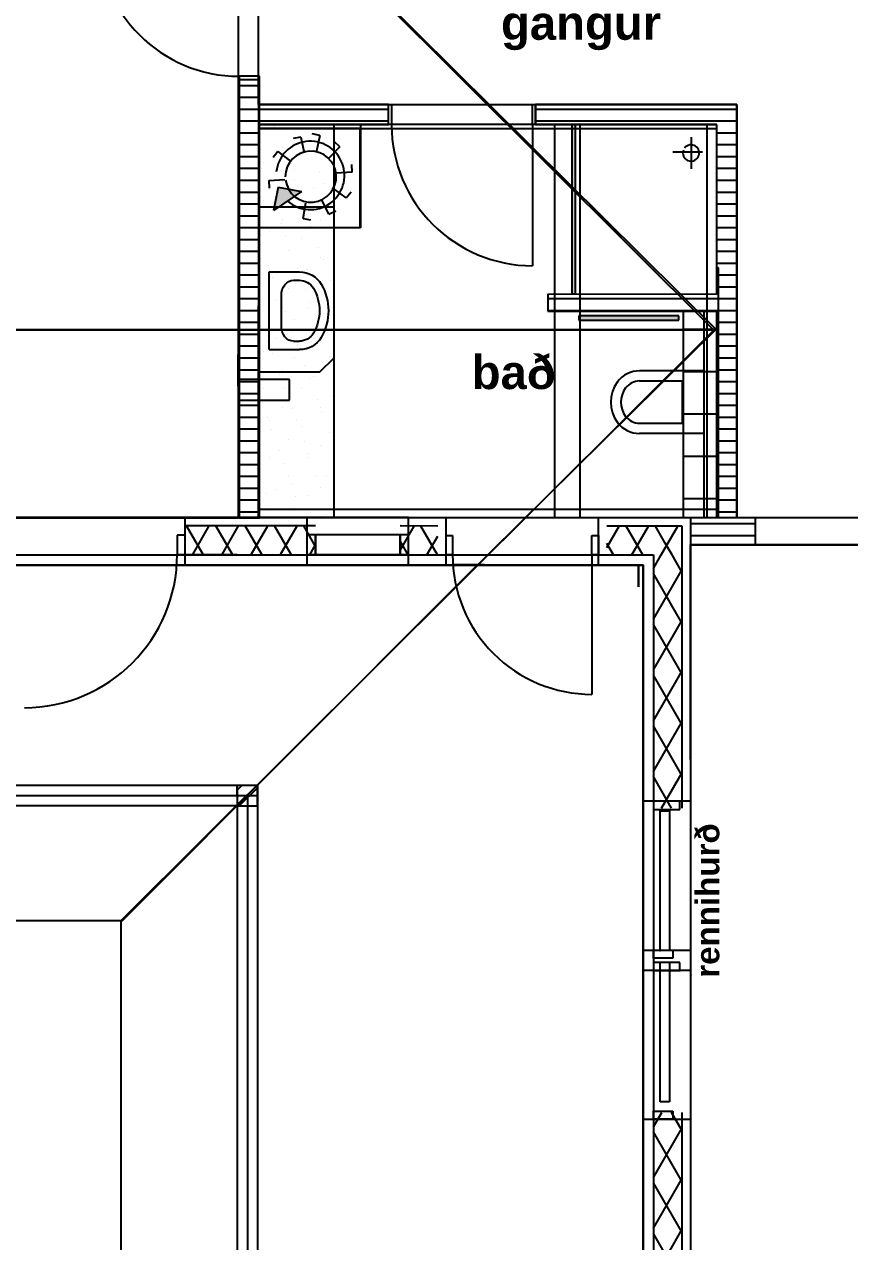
# Model space of a CAD drawing. Header units: millimetres. Extents: x -242231 to 419123, y -2399 to 525285.
# Drawn here: x -65331 to -60451, y 42130 to 49325 of the extents above; entities that cross this region are included whole.
import ezdxf

# ---------------------------------------------------------------- set-up
doc = ezdxf.new("R2010")
doc.units = ezdxf.units.MM
doc.layers.add('Grunnur', color=252, linetype='Continuous')
doc.styles.add('GENERATED_STYLE_1', font='swissb.ttf')

msp = doc.modelspace()

# ---------------------------------------------------------------- hatches: boundary and pattern name
at = {"layer": 'Grunnur', "linetype": 'Continuous'}
for points in [[(-62073.937, 48732.319), (-62073.937, 47729.011), (-62090.812, 47729.011), (-62090.812, 48732.319)], [(-63830.353, 48362.955), (-63691.458, 48336.343), (-63856.966, 48224.061)], [(-61460.22, 47602.156), (-62053.117, 47602.156), (-62053.117, 47577.061), (-61460.22, 47577.061)]]:
    msp.add_hatch(color=256, dxfattribs=at).paths.add_polyline_path(points, flags=0)

# ---------------------------------------------------------------- linework, layer by layer
for p, q in [((-64729.523, 50979.534), (-61253.499, 47517.72)), ((-61238.744, 47519.077), (-64719.482, 50971.114)), ((-64064.628, 46408.489), (-64064.628, 50048.938)), ((-63948.259, 50048.932), (-63948.259, 48851.54)), ((-63940.723, 49017.471), (-64060.723, 49017.471)), ((-64060.723, 49017.471), (-64060.723, 48999.471)), ((-64060.723, 48999.471), (-64060.723, 46408.489)), ((-64060.723, 48999.471), (-63940.723, 48999.471)), ((-64060.723, 48999.471), (-63940.723, 48999.471)), ((-63940.723, 48999.471), (-63940.723, 49017.471)), ((-63940.723, 46408.489), (-63940.723, 48999.471)), ((-64060.723, 48963.664), (-63940.723, 48963.664)), ((-64060.723, 48893.664), (-63940.723, 48893.664)), ((-64060.723, 48823.664), (-63940.723, 48823.664)), ((-63948.259, 48851.54), (-61117.717, 48851.54)), ((-63177.602, 48851.795), (-63946.882, 48851.795)), ((-63946.882, 48851.795), (-63946.882, 48731.795)), ((-63946.882, 48823.664), (-63177.602, 48823.664)), ((-63177.602, 48851.795), (-63159.602, 48851.795)), ((-63177.602, 48731.795), (-63177.602, 48851.795)), ((-63177.602, 48731.795), (-63177.602, 48851.795)), ((-63159.602, 48851.795), (-63159.602, 48731.795)), ((-62325.602, 48731.795), (-62325.602, 48851.795)), ((-62325.602, 48851.795), (-62307.602, 48851.795)), ((-61117.702, 48851.795), (-62307.602, 48851.795)), ((-62307.602, 48851.795), (-62307.602, 48731.795)), ((-62307.602, 48731.795), (-62307.602, 48851.795)), ((-62307.602, 48823.664), (-61145.833, 48823.664)), ((-61145.833, 48823.664), (-61117.702, 48823.664)), ((-61117.717, 48851.54), (-61117.702, 47738.149)), ((-61117.702, 46410.454), (-61117.702, 48851.795)), ((-64060.723, 48753.664), (-63940.723, 48753.664)), ((-63946.882, 48753.664), (-63177.602, 48753.664)), ((-61237.369, 48731.795), (-63946.882, 48731.795)), ((-63946.882, 48731.795), (-63946.882, 47662.384)), ((-63946.882, 48731.795), (-63946.882, 46409.98)), ((-63498.707, 48731.795), (-63946.882, 48731.795)), ((-63946.882, 48731.795), (-63177.602, 48731.795)), ((-63942.081, 48710.653), (-63347.391, 48710.653)), ((-63942.081, 48122.294), (-63942.081, 48710.653)), ((-63942.013, 48731.795), (-63343.406, 48731.795)), ((-63942.013, 48122.338), (-63942.013, 48731.795)), ((-63852.271, 48722.878), (-63852.271, 48722.878)), ((-63498.707, 48234.598), (-63498.707, 48731.795)), ((-63347.391, 48710.653), (-63347.391, 48122.294)), ((-63343.406, 48731.795), (-63343.406, 48122.338)), ((-63159.602, 48731.795), (-63177.602, 48731.795)), ((-62307.602, 48731.795), (-62325.602, 48731.795)), ((-62325.602, 48731.795), (-62325.602, 47897.795)), ((-62307.602, 48753.664), (-61215.833, 48753.664)), ((-62307.602, 48731.795), (-61237.702, 48731.795)), ((-62196.411, 48731.795), (-62196.411, 46410.062)), ((-62090.812, 47729.011), (-62090.812, 48732.319)), ((-62090.812, 48732.319), (-62073.937, 48732.319)), ((-62073.937, 48732.319), (-62073.937, 47729.011)), ((-62046.411, 48731.795), (-62046.411, 46410.062)), ((-61296.411, 48731.795), (-61296.411, 46410.062)), ((-61237.702, 48731.795), (-61237.702, 47728.271)), ((-61237.371, 47885.737), (-61237.369, 48731.795)), ((-61215.833, 48753.664), (-61117.702, 48753.664)), ((-64060.723, 48683.664), (-63940.723, 48683.664)), ((-61237.369, 48706.963), (-63946.882, 48706.963)), ((-63696.24, 48658.6), (-63740.678, 48650.149)), ((-63731.144, 48691.995), (-63731.144, 48691.995)), ((-63696.24, 48658.6), (-63676.659, 48566.216)), ((-63658.781, 48651.767), (-63658.781, 48651.767)), ((-63584.162, 48667.556), (-63628.29, 48677.505)), ((-63584.162, 48667.556), (-63602.999, 48575.017)), ((-63545.528, 48654.872), (-63545.528, 48654.872)), ((-63510.779, 48705.635), (-63510.779, 48705.635)), ((-61388.912, 48657.096), (-61388.912, 48471.497)), ((-61237.702, 48683.664), (-61117.702, 48683.664)), ((-64060.723, 48613.664), (-63940.723, 48613.664)), ((-63831.607, 48573.459), (-63859.997, 48538.243)), ((-63842.513, 48580.626), (-63842.513, 48580.626)), ((-63831.607, 48573.459), (-63756.862, 48515.741)), ((-63806.782, 48597.898), (-63806.782, 48597.898)), ((-63632.445, 48579.41), (-63632.445, 48579.41)), ((-63619.775, 48580.626), (-63619.775, 48580.626)), ((-63466.391, 48600.473), (-63532.07, 48532.617)), ((-63466.391, 48600.473), (-63498.228, 48632.607)), ((-61320.946, 48568.217), (-61496.089, 48568.217)), ((-61237.702, 48613.664), (-61117.702, 48613.664)), ((-64060.723, 48543.664), (-63940.723, 48543.664)), ((-63916.759, 48506.38), (-63916.759, 48506.38)), ((-63780.447, 48525.542), (-63780.447, 48525.542)), ((-63393.535, 48450.156), (-63395.208, 48495.36)), ((-61237.702, 48543.664), (-61117.702, 48543.664)), ((-64060.723, 48473.664), (-63940.723, 48473.664)), ((-63928.448, 48471.674), (-63928.448, 48471.674)), ((-63731.144, 48469.257), (-63731.144, 48469.257)), ((-63586.957, 48454.431), (-63586.957, 48454.431)), ((-63508.405, 48469.257), (-63508.405, 48469.257)), ((-63393.535, 48450.156), (-63487.813, 48444.689)), ((-61237.702, 48473.664), (-61117.702, 48473.664)), ((-64060.723, 48403.664), (-63940.723, 48403.664)), ((-63885.495, 48402.239), (-63791.23, 48407.924)), ((-63885.495, 48402.239), (-63883.718, 48357.039)), ((-63830.353, 48362.955), (-63856.966, 48224.061)), ((-63830.353, 48362.955), (-63691.458, 48336.343)), ((-63805.39, 48395.011), (-63805.39, 48395.011)), ((-63734.958, 48400.563), (-63734.958, 48400.563)), ((-63619.775, 48357.887), (-63619.775, 48357.887)), ((-63560.621, 48382.075), (-63560.621, 48382.075)), ((-63427.054, 48299.157), (-63503.041, 48355.231)), ((-61237.702, 48403.664), (-61117.702, 48403.664)), ((-64060.723, 48333.664), (-63940.723, 48333.664)), ((-63916.759, 48283.641), (-63916.759, 48283.641)), ((-63882.96, 48346.695), (-63882.96, 48346.695)), ((-63691.458, 48336.343), (-63856.966, 48224.061)), ((-63708.623, 48328.207), (-63708.623, 48328.207)), ((-63694.021, 48283.641), (-63694.021, 48283.641)), ((-63530.504, 48203.307), (-63571.39, 48288.434)), ((-63427.054, 48299.157), (-63399.439, 48334.985)), ((-61237.702, 48333.664), (-61117.702, 48333.664)), ((-64060.723, 48263.664), (-63940.723, 48263.664)), ((-63946.882, 48244.07), (-63946.882, 47270.66)), ((-63498.425, 48244.07), (-63946.882, 48244.07)), ((-63946.882, 48244.07), (-63946.882, 46410.272)), ((-63707.87, 48244.07), (-63946.882, 48244.07)), ((-63856.624, 48274.338), (-63856.624, 48274.338)), ((-63683.098, 48177.23), (-63667.171, 48270.314)), ((-63530.504, 48203.307), (-63489.328, 48222.033)), ((-63515.132, 48257.096), (-63515.132, 48257.096)), ((-63508.405, 48246.518), (-63508.405, 48246.518)), ((-63499.159, 47354.208), (-63499.159, 48235.047)), ((-63499.159, 48235.047), (-63498.425, 48234.319)), ((-63499.159, 47358.101), (-63499.159, 48235.047)), ((-63499.159, 48235.047), (-63498.707, 48234.598)), ((-63498.425, 48234.319), (-63498.425, 48244.07)), ((-61237.702, 48263.664), (-61117.702, 48263.664)), ((-64060.723, 48193.664), (-63940.723, 48193.664)), ((-63811.136, 48149.359), (-63811.136, 48149.359)), ((-63811.136, 48149.359), (-63811.136, 48149.359)), ((-63805.39, 48172.272), (-63805.39, 48172.272)), ((-63805.39, 48172.272), (-63805.39, 48172.272)), ((-63683.098, 48177.23), (-63638.681, 48168.669)), ((-63663.134, 48203.228), (-63663.134, 48203.228)), ((-63663.134, 48203.228), (-63663.134, 48203.228)), ((-63582.651, 48172.272), (-63582.651, 48172.272)), ((-63582.651, 48172.272), (-63582.651, 48172.272)), ((-61237.702, 48193.664), (-61117.702, 48193.664)), ((-64060.723, 48123.664), (-63940.723, 48123.664)), ((-63347.391, 48122.294), (-63942.081, 48122.294)), ((-63343.406, 48122.338), (-63942.013, 48122.338)), ((-63879.636, 48098.026), (-63879.636, 48098.026)), ((-63879.636, 48098.026), (-63879.636, 48098.026)), ((-63784.8, 48077.003), (-63784.8, 48077.003)), ((-63784.8, 48077.003), (-63784.8, 48077.003)), ((-63636.798, 48130.871), (-63636.798, 48130.871)), ((-63636.798, 48130.871), (-63636.798, 48130.871)), ((-61237.702, 48123.664), (-61117.702, 48123.664)), ((-64060.723, 48053.664), (-63940.723, 48053.664)), ((-63932.802, 48023.135), (-63932.802, 48023.135)), ((-63932.802, 48023.135), (-63932.802, 48023.135)), ((-63694.021, 48060.903), (-63694.021, 48060.903)), ((-63694.021, 48060.903), (-63694.021, 48060.903)), ((-63591.31, 48005.892), (-63591.31, 48005.892)), ((-63591.31, 48005.892), (-63591.31, 48005.892)), ((-61237.702, 48053.664), (-61117.702, 48053.664)), ((-64060.723, 47983.664), (-63940.723, 47983.664)), ((-63768.267, 47986.656), (-63768.267, 47986.656)), ((-63768.267, 47986.656), (-63768.267, 47986.656)), ((-63582.651, 47949.533), (-63582.651, 47949.533)), ((-63582.651, 47949.533), (-63582.651, 47949.533)), ((-63564.974, 47933.536), (-63564.974, 47933.536)), ((-63564.974, 47933.536), (-63564.974, 47933.536)), ((-61237.702, 47983.664), (-61117.702, 47983.664)), ((-64060.723, 47913.664), (-63940.723, 47913.664)), ((-63887.313, 47898.156), (-63887.313, 47898.156)), ((-63887.313, 47898.156), (-63887.313, 47898.156)), ((-63882.87, 47861.946), (-63704.688, 47861.946)), ((-63882.87, 47401.956), (-63882.87, 47861.946)), ((-63879.636, 47875.287), (-63879.636, 47875.287)), ((-63879.636, 47875.287), (-63879.636, 47875.287)), ((-63712.976, 47879.668), (-63712.976, 47879.668)), ((-63712.976, 47879.668), (-63712.976, 47879.668)), ((-63656.898, 47875.287), (-63656.898, 47875.287)), ((-63656.898, 47875.287), (-63656.898, 47875.287)), ((-61237.702, 47913.664), (-61117.702, 47913.664)), ((-61226.387, 47885.737), (-61237.371, 47885.737)), ((-61226.387, 46410.062), (-61226.387, 47885.737)), ((-64060.723, 47843.664), (-63940.723, 47843.664)), ((-64060.723, 47773.664), (-63940.723, 47773.664)), ((-63860.977, 47825.799), (-63860.977, 47825.799)), ((-63860.977, 47825.799), (-63860.977, 47825.799)), ((-63740.324, 47811.951), (-63704.688, 47811.951)), ((-63519.486, 47808.557), (-63519.486, 47808.557)), ((-63519.486, 47808.557), (-63519.486, 47808.557)), ((-61237.702, 47843.664), (-61117.702, 47843.664)), ((-61237.702, 47773.664), (-61117.702, 47773.664)), ((-64060.723, 47703.664), (-63940.723, 47703.664)), ((-63811.093, 47723.051), (-63811.067, 47723.051)), ((-63811.067, 47540.851), (-63811.067, 47723.051)), ((-63768.267, 47763.918), (-63768.267, 47763.918)), ((-63768.267, 47763.918), (-63768.267, 47763.918)), ((-63667.487, 47754.688), (-63667.487, 47754.688)), ((-63667.487, 47754.688), (-63667.487, 47754.688)), ((-63545.528, 47763.918), (-63545.528, 47763.918)), ((-63545.528, 47763.918), (-63545.528, 47763.918)), ((-62235.604, 47729.041), (-62235.681, 47629.041)), ((-62235.624, 47703.664), (-61237.702, 47703.664)), ((-61237.702, 47728.271), (-62235.604, 47729.041)), ((-62073.937, 47729.011), (-62090.812, 47729.011)), ((-61237.702, 47703.664), (-61117.702, 47703.664)), ((-61117.702, 47738.149), (-61117.702, 46409.177)), ((-64060.723, 47633.664), (-63940.723, 47633.664)), ((-63946.882, 47662.384), (-63948.559, 47662.384)), ((-63948.559, 47662.384), (-63948.559, 46410.062)), ((-63842.513, 47689.672), (-63842.513, 47689.672)), ((-63842.513, 47689.672), (-63842.513, 47689.672)), ((-63815.489, 47700.82), (-63815.489, 47700.82)), ((-63815.489, 47700.82), (-63815.489, 47700.82)), ((-63656.898, 47652.548), (-63656.898, 47652.548)), ((-63656.898, 47652.548), (-63656.898, 47652.548)), ((-63641.152, 47682.332), (-63641.152, 47682.332)), ((-63641.152, 47682.332), (-63641.152, 47682.332)), ((-62235.678, 47633.664), (-61237.702, 47633.664)), ((-61237.702, 47633.664), (-61117.702, 47633.664)), ((-64060.723, 47563.664), (-63940.723, 47563.664)), ((-63937.155, 47574.596), (-63937.155, 47574.596)), ((-63937.155, 47574.596), (-63937.155, 47574.596)), ((-63789.153, 47628.464), (-63789.153, 47628.464)), ((-63789.153, 47628.464), (-63789.153, 47628.464)), ((-63731.144, 47578.302), (-63731.144, 47578.302)), ((-63731.144, 47578.302), (-63731.144, 47578.302)), ((-62235.681, 47629.041), (-61237.702, 47628.271)), ((-61460.22, 47602.156), (-62053.117, 47602.156)), ((-62053.117, 47602.156), (-62053.117, 47577.061)), ((-62053.117, 47577.061), (-61460.22, 47577.061)), ((-61460.22, 47577.061), (-61460.22, 47602.156)), ((-61433.085, 46408.277), (-61433.085, 47628.721)), ((-61433.085, 47628.721), (-61237.702, 47628.721)), ((-61312.723, 47628.721), (-61312.723, 46408.188)), ((-61237.702, 47628.721), (-61237.702, 46408.133)), ((-61237.702, 47628.271), (-61237.702, 46410.454)), ((-61237.702, 47563.664), (-61117.702, 47563.664)), ((-61243.432, 47519.077), (-70456.22, 47519.077)), ((-70456.22, 47519.077), (-61238.744, 47519.077)), ((-61253.499, 47517.72), (-64760.148, 44025.277)), ((-64060.723, 47493.664), (-63940.723, 47493.664)), ((-63743.664, 47503.485), (-63743.664, 47503.485)), ((-63743.664, 47503.485), (-63743.664, 47503.485)), ((-63595.663, 47557.353), (-63595.663, 47557.353)), ((-63595.663, 47557.353), (-63595.663, 47557.353)), ((-63545.528, 47541.179), (-63545.528, 47541.179)), ((-63545.528, 47541.179), (-63545.528, 47541.179)), ((-62740.382, 46040.962), (-61243.432, 47519.077)), ((-61237.702, 47520.586), (-61433.085, 47520.586)), ((-61237.702, 47493.664), (-61117.702, 47493.664)), ((-64060.723, 47423.664), (-63940.723, 47423.664)), ((-63891.666, 47449.617), (-63891.666, 47449.617)), ((-63891.666, 47449.617), (-63891.666, 47449.617)), ((-63842.513, 47466.933), (-63842.513, 47466.933)), ((-63842.513, 47466.933), (-63842.513, 47466.933)), ((-63740.324, 47451.951), (-63704.688, 47451.951)), ((-63717.329, 47431.129), (-63717.329, 47431.129)), ((-63717.329, 47431.129), (-63717.329, 47431.129)), ((-63619.775, 47466.933), (-63619.775, 47466.933)), ((-63619.775, 47466.933), (-63619.775, 47466.933)), ((-63569.327, 47484.997), (-63569.327, 47484.997)), ((-63569.327, 47484.997), (-63569.327, 47484.997)), ((-61237.702, 47423.664), (-61117.702, 47423.664)), ((-64067.127, 47185.77), (-64067.127, 47373.27)), ((-64060.723, 47353.664), (-63940.723, 47353.664)), ((-63916.759, 47392.687), (-63916.759, 47392.687)), ((-63916.759, 47392.687), (-63916.759, 47392.687)), ((-63882.87, 47401.956), (-63704.688, 47401.956)), ((-63865.331, 47377.26), (-63865.331, 47377.26)), ((-63865.331, 47377.26), (-63865.331, 47377.26)), ((-63731.144, 47355.564), (-63731.144, 47355.564)), ((-63731.144, 47355.564), (-63731.144, 47355.564)), ((-63585.149, 47268.792), (-63499.159, 47354.208)), ((-63523.839, 47360.018), (-63523.839, 47360.018)), ((-63523.839, 47360.018), (-63523.839, 47360.018)), ((-63508.405, 47355.564), (-63508.405, 47355.564)), ((-63508.405, 47355.564), (-63508.405, 47355.564)), ((-63499.2, 47358.061), (-63499.159, 47358.101)), ((-63499.2, 46409.98), (-63499.2, 47358.061)), ((-61237.702, 47353.664), (-61117.702, 47353.664)), ((-64060.723, 47283.664), (-63940.723, 47283.664)), ((-63946.882, 47270.66), (-63585.149, 47270.66)), ((-63805.39, 47281.317), (-63805.39, 47281.317)), ((-63805.39, 47281.317), (-63805.39, 47281.317)), ((-63671.84, 47306.149), (-63671.84, 47306.149)), ((-63671.84, 47306.149), (-63671.84, 47306.149)), ((-63585.149, 47270.66), (-63585.149, 47268.792)), ((-61313.703, 47276.718), (-61693.703, 47276.718)), ((-61237.702, 47270.586), (-61433.085, 47270.586)), ((-61313.703, 47276.718), (-61313.703, 46906.684)), ((-61237.702, 47283.664), (-61117.702, 47283.664)), ((-63762.743, 47225.462), (-64067.127, 47225.462)), ((-64067.127, 47225.462), (-64067.127, 47103.155)), ((-64060.723, 47213.664), (-63940.723, 47213.664)), ((-63819.842, 47252.281), (-63819.842, 47252.281)), ((-63762.743, 47103.155), (-63762.743, 47225.462)), ((-63645.505, 47233.793), (-63645.505, 47233.793)), ((-63619.775, 47244.194), (-63619.775, 47244.194)), ((-61693.703, 47216.703), (-61438.703, 47216.703)), ((-61438.703, 46966.699), (-61438.703, 47216.703)), ((-61237.702, 47213.664), (-61117.702, 47213.664)), ((-64060.723, 47143.664), (-63940.723, 47143.664)), ((-63941.508, 47126.057), (-63941.508, 47126.057)), ((-63916.759, 47169.948), (-63916.759, 47169.948)), ((-63793.506, 47179.925), (-63793.506, 47179.925)), ((-63694.021, 47169.948), (-63694.021, 47169.948)), ((-63508.405, 47132.825), (-63508.405, 47132.825)), ((-61237.702, 47143.664), (-61117.702, 47143.664)), ((-64067.127, 47103.155), (-63762.743, 47103.155)), ((-64060.723, 47073.664), (-63940.723, 47073.664)), ((-63805.39, 47058.579), (-63805.39, 47058.579)), ((-63748.018, 47054.946), (-63748.018, 47054.946)), ((-63600.016, 47108.814), (-63600.016, 47108.814)), ((-63582.651, 47058.579), (-63582.651, 47058.579)), ((-61237.702, 47073.664), (-61117.702, 47073.664)), ((-64060.723, 47003.664), (-63940.723, 47003.664)), ((-63896.019, 47001.078), (-63896.019, 47001.078)), ((-63879.636, 46984.333), (-63879.636, 46984.333)), ((-63721.682, 46982.589), (-63721.682, 46982.589)), ((-63573.68, 47036.458), (-63573.68, 47036.458)), ((-61237.702, 47020.586), (-61433.085, 47020.586)), ((-61237.702, 47003.664), (-61117.702, 47003.664)), ((-64060.723, 46933.664), (-63940.723, 46933.664)), ((-63869.684, 46928.721), (-63869.684, 46928.721)), ((-63694.021, 46947.209), (-63694.021, 46947.209)), ((-63528.192, 46911.478), (-63528.192, 46911.478)), ((-61693.703, 46966.699), (-61438.703, 46966.699)), ((-61237.702, 46933.664), (-61117.702, 46933.664)), ((-64060.723, 46863.664), (-63940.723, 46863.664)), ((-63768.267, 46872.963), (-63768.267, 46872.963)), ((-63676.193, 46857.61), (-63676.193, 46857.61)), ((-63501.856, 46839.122), (-63501.856, 46839.122)), ((-61313.703, 46906.684), (-61693.703, 46906.684)), ((-61237.702, 46863.664), (-61117.702, 46863.664)), ((-64060.723, 46793.664), (-63940.723, 46793.664)), ((-63824.195, 46803.742), (-63824.195, 46803.742)), ((-63649.858, 46785.254), (-63649.858, 46785.254)), ((-63582.651, 46835.84), (-63582.651, 46835.84)), ((-61237.702, 46770.586), (-61433.085, 46770.586)), ((-61237.702, 46793.664), (-61117.702, 46793.664)), ((-64060.723, 46723.664), (-63940.723, 46723.664)), ((-63879.636, 46761.594), (-63879.636, 46761.594)), ((-63797.859, 46731.386), (-63797.859, 46731.386)), ((-63656.898, 46761.594), (-63656.898, 46761.594)), ((-61237.702, 46723.664), (-61117.702, 46723.664)), ((-64060.723, 46653.664), (-63940.723, 46653.664)), ((-63945.861, 46677.518), (-63945.861, 46677.518)), ((-63768.267, 46650.225), (-63768.267, 46650.225)), ((-63604.369, 46660.275), (-63604.369, 46660.275)), ((-63545.528, 46650.225), (-63545.528, 46650.225)), ((-61237.702, 46653.664), (-61117.702, 46653.664)), ((-64060.723, 46583.664), (-63940.723, 46583.664)), ((-63900.372, 46552.539), (-63900.372, 46552.539)), ((-63842.513, 46575.978), (-63842.513, 46575.978)), ((-63752.371, 46606.407), (-63752.371, 46606.407)), ((-63578.034, 46587.919), (-63578.034, 46587.919)), ((-61237.702, 46583.664), (-61117.702, 46583.664)), ((-64060.723, 46513.664), (-63940.723, 46513.664)), ((-63874.037, 46480.182), (-63874.037, 46480.182)), ((-63726.035, 46534.05), (-63726.035, 46534.05)), ((-63656.898, 46538.855), (-63656.898, 46538.855)), ((-61237.702, 46520.586), (-61433.085, 46520.586)), ((-61237.702, 46513.664), (-61117.702, 46513.664)), ((-64064.628, 46410.542), (-67485.883, 46410.542)), ((-67485.883, 46408.489), (-64064.628, 46408.489)), ((-64072.258, 46410.515), (-64379.709, 46410.289)), ((-64379.672, 46360.289), (-64379.709, 46410.289)), ((-63608.927, 46410.125), (-64072.258, 46410.515)), ((-64060.723, 46443.664), (-63940.723, 46443.664)), ((-64060.723, 46408.489), (-63940.723, 46408.489)), ((-61226.387, 46456.963), (-63948.559, 46456.963)), ((-63948.559, 46410.062), (-61226.387, 46410.062)), ((-63946.882, 46410.272), (-63707.87, 46410.272)), ((-63946.882, 46409.98), (-63499.2, 46409.98)), ((-63731.144, 46464.609), (-63731.144, 46464.609)), ((-63658.969, 46360.167), (-63658.927, 46410.167)), ((-63058.927, 46409.663), (-63658.927, 46410.167)), ((-63545.528, 46427.486), (-63545.528, 46427.486)), ((-63532.545, 46462.939), (-63532.545, 46462.939)), ((-63058.969, 46359.663), (-63058.927, 46409.663)), ((-62836.501, 46359.476), (-62836.459, 46409.476)), ((-61936.502, 46358.719), (-61936.459, 46408.719)), ((-61441.14, 46408.303), (-61886.46, 46408.677)), ((-61391.14, 46408.261), (-61441.14, 46408.303)), ((-61237.702, 46408.133), (-61433.085, 46408.277)), ((-61010.048, 46408.839), (-61391.539, 46408.799)), ((-61391.539, 46408.799), (-61391.523, 46248.799)), ((-61391.14, 44692.521), (-61391.14, 46408.261)), ((-61237.702, 46443.664), (-61117.702, 46443.664)), ((-61237.702, 46410.454), (-61117.702, 46410.454)), ((-61117.702, 46409.177), (-59606.016, 46409.17)), ((-61010.048, 46408.839), (-61010.031, 46248.839)), ((-64072.261, 46360.515), (-64379.672, 46360.289)), ((-64379.631, 46305.289), (-64379.672, 46360.289)), ((-64273.88, 46190.366), (-64371.988, 46360.294)), ((-64335.449, 46190.321), (-64237.257, 46360.393)), ((-64100.748, 46190.494), (-64198.856, 46360.422)), ((-64162.17, 46190.449), (-64072.262, 46346.174)), ((-64072.262, 46346.174), (-64063.986, 46360.508)), ((-63608.969, 46360.125), (-64072.261, 46360.515)), ((-63927.485, 46190.393), (-64025.682, 46360.476)), ((-63988.967, 46190.445), (-63890.865, 46360.362)), ((-63754.196, 46190.247), (-63852.393, 46360.33)), ((-63815.846, 46190.299), (-63717.744, 46360.217)), ((-63609.071, 46238.884), (-63679.104, 46360.184)), ((-63659.011, 46310.167), (-63658.969, 46360.167)), ((-63109.092, 46214.434), (-63025.26, 46359.634)), ((-62886.501, 46359.518), (-63108.969, 46359.705)), ((-63059.012, 46309.663), (-63058.969, 46359.663)), ((-62887.75, 46189.519), (-62985.947, 46359.601)), ((-62836.547, 46304.476), (-62836.501, 46359.476)), ((-61936.548, 46303.719), (-61936.502, 46358.719)), ((-61886.608, 46231.837), (-61813.413, 46358.616)), ((-61611.14, 46358.446), (-61886.502, 46358.677)), ((-61674.726, 46188.499), (-61772.923, 46358.582)), ((-61738.394, 46188.552), (-61640.292, 46358.47)), ((-61441.14, 46358.303), (-61611.14, 46358.446)), ((-61541.603, 46257.924), (-61599.634, 46358.436)), ((-61502.688, 46296.806), (-61467.171, 46358.324)), ((-61441.14, 46188.303), (-61441.14, 46358.303)), ((-61391.536, 46373.664), (-61010.044, 46373.664)), ((-64379.631, 46305.289), (-64427.631, 46305.253)), ((-64427.631, 46305.253), (-64427.547, 46190.253)), ((-64379.547, 46190.289), (-64379.631, 46305.289)), ((-64379.547, 46190.289), (-64379.631, 46305.289)), ((-63659.112, 46190.167), (-63659.011, 46310.167)), ((-63659.011, 46310.167), (-63609.011, 46310.125)), ((-63609.011, 46310.125), (-63609.112, 46190.125)), ((-63609.011, 46310.125), (-63109.011, 46309.705)), ((-63109.112, 46189.705), (-63109.011, 46309.705)), ((-63061.039, 46189.664), (-63109.043, 46272.809)), ((-63109.011, 46309.705), (-63059.012, 46309.663)), ((-63059.112, 46189.663), (-63059.012, 46309.663)), ((-62950.241, 46189.571), (-62886.551, 46299.885)), ((-62836.644, 46189.476), (-62836.547, 46304.476)), ((-62836.644, 46189.476), (-62836.547, 46304.476)), ((-62836.547, 46304.476), (-62798.547, 46304.444)), ((-62798.547, 46304.444), (-62798.644, 46189.444)), ((-61974.644, 46188.751), (-61974.548, 46303.751)), ((-61974.548, 46303.751), (-61936.548, 46303.719)), ((-61936.548, 46303.719), (-61936.644, 46188.719)), ((-61936.644, 46188.719), (-61936.548, 46303.719)), ((-61565.273, 46188.407), (-61502.688, 46296.806)), ((-61391.528, 46303.664), (-61010.037, 46303.664)), ((-64379.547, 46190.289), (-64072.27, 46190.515)), ((-64072.27, 46190.515), (-63609.112, 46190.125)), ((-63642.725, 46190.154), (-63609.063, 46248.458)), ((-61848.015, 46188.645), (-61886.588, 46255.456)), ((-61501.436, 46188.353), (-61541.603, 46257.924)), ((-61391.523, 46248.799), (-61010.031, 46248.839)), ((-61391.156, 46250.263), (-59713.716, 46250.274)), ((-61391.094, 43704.438), (-61391.156, 46250.263)), ((-56452.302, 46246.103), (-61391.156, 46246.103)), ((-61671.14, 46128.496), (-69874.924, 46128.496)), ((-69874.818, 46128.496), (-61700.309, 46128.496)), ((-61670.2, 46128.496), (-69874.737, 46128.496)), ((-69814.808, 46188.546), (-61611.432, 46188.546)), ((-64427.547, 46190.253), (-64379.547, 46190.289)), ((-64379.503, 46130.289), (-64379.547, 46190.289)), ((-64379.503, 46130.289), (-64072.273, 46130.515)), ((-64072.273, 46130.515), (-63609.163, 46130.125)), ((-63659.163, 46130.167), (-63659.112, 46190.167)), ((-63659.163, 46130.167), (-63059.163, 46129.663)), ((-63609.112, 46190.125), (-63659.112, 46190.167)), ((-63109.112, 46189.705), (-63609.112, 46190.125)), ((-63109.163, 46129.705), (-62886.695, 46129.518)), ((-63109.112, 46189.705), (-62886.644, 46189.518)), ((-63059.112, 46189.663), (-63109.112, 46189.705)), ((-63059.163, 46129.663), (-63059.112, 46189.663)), ((-62836.695, 46129.476), (-62836.644, 46189.476)), ((-62798.644, 46189.444), (-62836.644, 46189.476)), ((-62611.446, 46129.607), (-62798.946, 46129.607)), ((-61974.644, 46188.751), (-61975.337, 45364.751)), ((-61936.644, 46188.719), (-61974.644, 46188.751)), ((-61936.695, 46128.719), (-61936.644, 46188.719)), ((-61886.695, 46128.677), (-61671.14, 46128.496)), ((-61886.644, 46188.677), (-61611.14, 46188.445)), ((-61700.309, 46128.496), (-61700.309, 46001.097)), ((-61700.168, 46001.097), (-61700.309, 46128.496)), ((-61700.309, 46128.496), (-61671.14, 46128.496)), ((-61671.14, 46128.496), (-61671.14, 38034.093)), ((-61671.14, 46128.496), (-61671.14, 44692.521)), ((-61671.14, 38034.093), (-61671.14, 46128.496)), ((-61670.2, 38034.083), (-61670.2, 46128.496)), ((-61611.432, 46188.546), (-61611.432, 38094.077)), ((-61611.14, 46188.445), (-61611.14, 44692.521)), ((-61611.14, 46108.962), (-61565.273, 46188.407)), ((-61441.14, 46083.917), (-61501.436, 46188.353)), ((-61441.14, 44692.521), (-61441.14, 46188.303)), ((-61611.14, 45808.962), (-61441.14, 46103.411)), ((-61441.14, 45783.917), (-61611.14, 46078.365)), ((-64750.986, 44028.678), (-62740.382, 46040.962)), ((-61700.309, 46001.097), (-61700.168, 46001.097)), ((-61611.14, 45508.962), (-61441.14, 45803.411)), ((-61441.14, 45483.917), (-61611.14, 45778.365)), ((-61611.14, 45208.962), (-61441.14, 45503.411)), ((-61441.14, 45183.917), (-61611.14, 45478.365)), ((-61611.14, 44908.962), (-61441.14, 45203.411)), ((-61441.14, 44883.917), (-61611.14, 45178.365)), ((-61562.897, 44692.521), (-61441.14, 44903.411)), ((-69766.438, 44827.485), (-64072.273, 44827.377)), ((-64072.273, 44767.503), (-64072.273, 44827.377)), ((-64072.273, 44825.194), (-64072.273, 38154.083)), ((-63952.273, 44825.194), (-64072.273, 44825.194)), ((-64072.273, 44825.194), (-64072.273, 44705.194)), ((-64072.273, 44798.74), (-64045.818, 44825.194)), ((-63952.273, 44825.194), (-63952.273, 38154.083)), ((-63952.273, 44705.194), (-63952.273, 44825.194)), ((-61503.843, 44692.521), (-61611.14, 44878.365)), ((-69766.439, 44767.485), (-64012.273, 44767.376)), ((-64072.273, 44767.503), (-63952.273, 44767.503)), ((-64059.752, 44705.194), (-63952.273, 44812.673)), ((-64012.273, 44767.503), (-64012.273, 38034.083)), ((-63952.273, 44767.503), (-63952.273, 38034.083)), ((-69766.44, 44707.485), (-64072.273, 44707.377)), ((-64072.273, 44707.377), (-64072.273, 38034.083)), ((-64072.273, 44705.194), (-63952.273, 44705.194)), ((-61626.14, 44732.521), (-61676.14, 44732.521)), ((-61611.14, 44732.521), (-61626.14, 44732.521)), ((-61611.14, 44732.521), (-61611.14, 44684.521)), ((-61456.14, 44732.521), (-61611.14, 44732.521)), ((-61456.14, 44732.521), (-61611.14, 44732.521)), ((-61611.14, 44684.521), (-61456.14, 44684.521)), ((-61456.14, 44684.521), (-61456.14, 44732.521)), ((-61396.14, 44732.521), (-61456.14, 44732.521)), ((-61570.917, 44675.835), (-61515.763, 44675.835)), ((-61570.917, 43851.596), (-61570.917, 44675.835)), ((-61515.763, 44675.835), (-61515.763, 43851.596)), ((-70456.22, 44028.678), (-64750.986, 44028.678)), ((-64760.148, 44025.277), (-64760.148, 37452.991)), ((-61671.14, 43853.578), (-61611.14, 43853.578)), ((-61611.14, 43805.578), (-61611.14, 43853.578)), ((-61611.14, 43853.578), (-61496.14, 43853.578)), ((-61611.14, 43853.578), (-61496.14, 43853.578)), ((-61515.763, 43851.596), (-61570.917, 43851.596)), ((-61496.14, 43853.578), (-61496.14, 43805.578)), ((-61496.14, 43853.578), (-61441.14, 43853.578)), ((-61441.14, 43853.578), (-61391.14, 43853.578)), ((-61496.14, 43805.578), (-61611.14, 43805.578)), ((-61456.14, 43780.521), (-61611.14, 43780.521)), ((-61611.14, 43780.521), (-61611.14, 43732.521)), ((-61570.917, 43781.024), (-61515.763, 43781.024)), ((-61570.917, 42956.784), (-61570.917, 43781.024)), ((-61515.763, 43781.024), (-61515.763, 42956.784)), ((-61456.14, 43732.521), (-61456.14, 43780.521)), ((-61626.14, 43732.521), (-61676.14, 43732.521)), ((-61611.14, 43732.521), (-61626.14, 43732.521)), ((-61611.14, 43732.521), (-61456.14, 43732.521)), ((-61456.14, 43732.521), (-61611.14, 43732.521)), ((-61396.14, 43732.521), (-61456.14, 43732.521)), ((-61391.145, 38314.083), (-61391.131, 43707.538)), ((-61391.131, 43707.538), (-61391.094, 43704.438)), ((-61515.763, 42956.784), (-61570.917, 42956.784)), ((-61671.14, 42893.578), (-61671.14, 40579.364)), ((-61611.14, 42853.578), (-61611.14, 42901.578)), ((-61611.14, 42901.578), (-61496.14, 42901.578)), ((-61611.14, 42893.578), (-61611.14, 40579.364)), ((-61611.14, 42808.962), (-61562.287, 42893.578)), ((-61441.14, 42783.917), (-61504.453, 42893.578)), ((-61496.14, 42901.578), (-61496.14, 42853.578)), ((-61441.14, 40579.364), (-61441.14, 42893.578)), ((-61391.14, 40579.364), (-61391.14, 42893.578)), ((-61671.14, 42853.578), (-61611.14, 42853.578)), ((-61496.14, 42853.578), (-61611.14, 42853.578)), ((-61611.14, 42853.578), (-61496.14, 42853.578)), ((-61496.14, 42853.578), (-61441.14, 42853.578)), ((-61441.14, 42853.578), (-61391.14, 42853.578)), ((-61611.14, 42508.962), (-61441.14, 42803.411)), ((-61441.14, 42483.917), (-61611.14, 42778.365)), ((-61611.14, 42208.962), (-61441.14, 42503.411)), ((-61441.14, 42183.917), (-61611.14, 42478.365)), ((-61611.14, 41908.962), (-61441.14, 42203.411)), ((-61441.14, 41883.917), (-61611.14, 42178.365))]:
    msp.add_line(p, q, dxfattribs=at)
at = {"layer": 'Grunnur', "linetype": 'Continuous', "extrusion": (0, 0, -1)}
for p, q in [((-63609.112, 46190.125), (-63609.011, 46310.125)), ((-63609.011, 46310.125), (-63109.011, 46309.705)), ((-63109.011, 46309.705), (-63109.112, 46189.705)), ((-63109.112, 46189.705), (-63609.112, 46190.125))]:
    msp.add_line(p, q, dxfattribs=at)
at = {"layer": 'Grunnur', "linetype": 'Continuous'}
for centre, radius, start, end in [((-64060.723, 49851.471), 834, 180, 270), ((-62325.602, 48731.795), 834, 180, 270), ((-63640.206, 48431.533), 202.135, 228.4747283, 173.8533743), ((-63637.155, 48424.095), 150.761, 187.5563441, 180), ((-61388.912, 48564.296), 48.036, 158.762857, 142.5456606), ((-61693.703, 47114.201), 162.5, 90, 143.1301024), ((-61663.703, 47091.701), 200, 143.1301024, 216.8698966), ((-61693.703, 47114.201), 102.5, 90, 143.1301024), ((-61663.703, 47091.701), 140, 143.1301024, 216.8698966), ((-61693.703, 47069.201), 102.5, 216.8698976, 270), ((-61693.703, 47069.201), 162.5, 216.8698976, 270), ((-65331.547, 46189.588), 904, 270.0421474, 0.0421474), ((-61974.644, 46188.751), 824, 179.9518282, 269.9518282)]:
    msp.add_arc(centre, radius, start, end, dxfattribs=at)
at = {"layer": 'Grunnur', "linetype": 'Continuous', "extrusion": (0, 0, -1)}
for centre, major_axis, ratio, start_param, end_param in [((-63704.688, 47723.071), (-147.297, 0), 0.94285714, 1.57079633, 2.64461782), ((-63740.324, 47723.051), (0, 88.9), 0.7960467, 4.71238898, 6.28318531), ((-63704.688, 47723.071), (-94.267, 0), 0.94285714, 1.57079633, 2.64461782), ((-63882.87, 47631.951), (-350, 0), 0.94285714, 2.64461781, 3.63856749), ((-63882.87, 47631.951), (-296.97, 0), 0.94285714, 2.64461781, 3.63856749), ((-63740.324, 47540.851), (0, 88.9), 0.7960467, 3.14159265, 4.71238898), ((-63704.688, 47540.831), (-94.267, 0), 0.94285714, 3.63856748, 4.71238898), ((-63704.688, 47540.831), (-147.297, 0), 0.94285714, 3.63856748, 4.71238898)]:
    msp.add_ellipse(centre, major_axis=major_axis, ratio=ratio, start_param=start_param, end_param=end_param, dxfattribs=at)
at = {"layer": 'Grunnur', "linetype": 'Continuous'}
for p in [(-64379.547, 46190.289), (-63659.112, 46190.167), (-63059.112, 46189.663), (-62836.644, 46189.476), (-61936.644, 46188.719), (-61456.14, 44732.521), (-61570.917, 44675.835), (-61611.14, 43853.578), (-61570.917, 43851.596), (-61456.14, 43732.521), (-61611.14, 42853.578)]:
    msp.add_point(p, dxfattribs=at)

# ---------------------------------------------------------------- texts
at = {"layer": 'Grunnur', "linetype": 'Continuous', "style": 'GENERATED_STYLE_1'}
for s, height, p in [('gangur', 199.9999, (-62512.676, 49233.454)), ('bað', 200, (-62685.723, 47168.894))]:
    msp.add_text(s, height=height, dxfattribs=at).set_placement(p)
msp.add_text('rennihurð', height=140, rotation=90, dxfattribs=at).set_placement((-61221.654, 43689.604))

doc.saveas('drawing.dxf')
